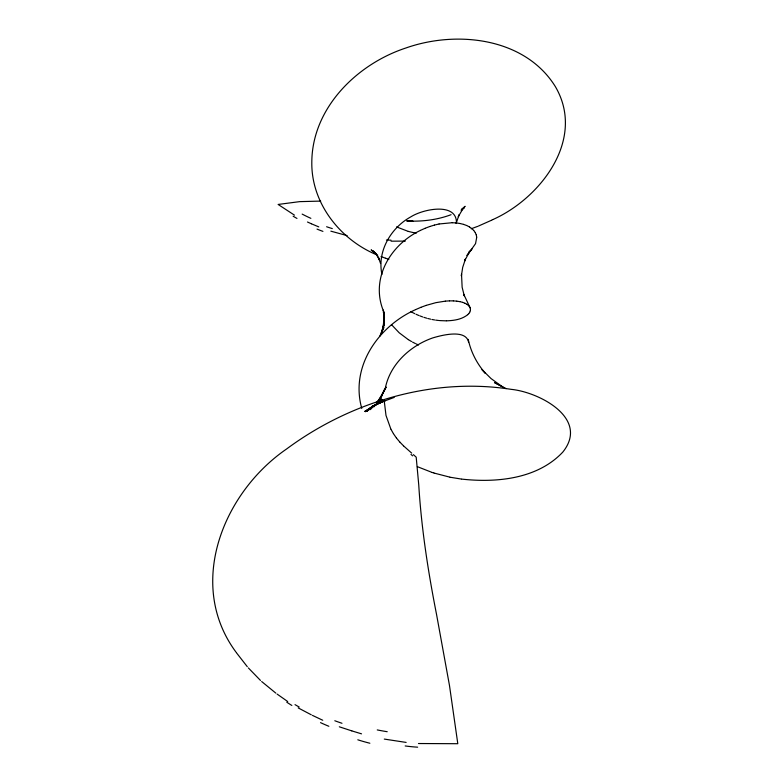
<?xml version="1.0" encoding="UTF-8"?>
<svg xmlns="http://www.w3.org/2000/svg" width="783" height="783" viewBox="0 0 783 783"><rect width="100%" height="100%" fill="white"/><g stroke="black" fill="none" stroke-linecap="round" stroke-linejoin="round"><path stroke-width="1.17" d="M385.06 389.572C389.278 364.917 409.871 345.822 432.833 337.884C442.356 335.046 466.012 328.987 468.625 342.279M470.338 310.606L470.446 309.461M470.28 310.871L469.82 312.055M462.42 208.944L464.339 207.652L461.304 209.678L465.112 206.301L461.207 210.558L463.144 208.347L458.3 216.666L459.024 214.875L456.43 222.617C456.695 202.543 423.818 208.64 410.83 216.852C390.844 227.804 376.946 251.441 381.957 274.402M456.411 222.666L456.117 223.468M382.133 330.436L384.081 324.73L381.575 332.834L384.326 321.392L383.014 329.623L384.326 312.906L384.247 320.922L383.347 310.039L384.473 317.878L383.386 312.074M456.313 222.959L459.973 223.498M384.463 389.445L381.38 396.423L386.136 387.076L378.845 399.878M379.677 336.367L383.856 327.47L381.067 333.196M469.722 312.251L468.939 313.415M376.77 402.961L381.664 396.247L376.417 402.765M472.061 248.925L466.962 255.512L468.86 252.987L464.485 261.15L465.464 258.977L462.684 267.414L461.373 275.9L461.53 274.304L462.136 287.263L464.299 295.905L463.81 294.418L470.143 307.934M468.772 313.621L467.764 314.649M374.039 405.359L370.085 409.675L375.194 404.517M376.907 402.795L381.164 398.488L376.251 403.216M471.014 250.031L475.555 243.621L476.72 237.308M470.935 250.11L470.123 250.883M469.986 251.01L468.625 252.185M467.657 314.737C461.51 319.581 454.052 320.541 446.467 320.844M373.726 405.525L366.669 411.437L382.182 399.702L379.226 401.826M375.292 404.645L365.446 411.701L374.333 405.457L364.751 411.466L379.657 402.423L369.782 408.432M375.233 405.105L370.32 407.826L381.82 401.816L371.759 406.631L385.207 400.642L379.491 402.902L394.192 397.421M492.938 219.543C540.838 198.079 586.105 139.012 555.343 86.58C524.884 37.467 456.528 30.116 405.907 47.988C356.862 64.069 312.074 108.083 311.81 162.228C311.184 203.345 340.517 240.264 377.758 255.229M492.713 219.651L491.558 220.229M420.422 230.408C390.091 244.834 369.596 279.374 384.032 312.427M491.323 220.336L478.462 226.052M420.667 230.28L425.042 228.313M415.499 309.667C378.747 326.11 349.932 366.19 361.756 408.393M415.744 309.559L420.863 307.337M425.247 228.225L429.71 226.532M421.039 307.259L426.118 305.399M477.659 226.375L471.219 228.773M451.086 214.689C437.1 219.935 421.988 221.736 407.111 220.992L413.042 221.207L410.625 221.129M429.877 226.483L434.389 225.093M426.246 305.36L435.886 302.659L445.292 301.152M434.506 225.064L439.028 223.987M439.097 223.977L452.212 222.715M445.361 301.142L449.422 300.868M405.31 241.105L391.06 241.174M449.52 300.868L453.23 300.887M446.085 320.844L439.508 320.58M452.271 222.715L456.215 222.949M320.678 201.094L299.605 201.642L278.131 204.451L294.477 215.159M453.357 300.897L456.704 301.142M418.474 743.527L457.801 743.713L449.491 685.565L436.562 614.528C428.144 571.747 421.42 528.564 418.758 485.01L416.204 457.174L413.385 454.639M406.671 220.875L409.861 221.08M438.637 320.492L435.681 320.12M456.851 301.161L459.807 301.641M461.657 479.098C496.539 482.945 537.481 479.03 562.82 452.075C589.795 418.367 539.164 392.107 511.172 389.347C432.519 377.024 350.089 401.963 286.705 448.904C223.067 492.556 185.963 584.343 235.947 652.053M406.152 742.421L384.296 739.083M461.207 479.039L451.233 477.415M434.614 319.953L431.952 319.464M416.282 233.128L412.68 232.453M460.101 223.527L463.438 224.339M450.812 477.327L449.951 477.15M449.53 477.062L434.369 473.147M459.973 301.67L462.547 302.316M412.514 232.414L408.295 231.396M430.66 319.18L427.831 318.495M347.123 235.605L330.837 231.161M408.168 231.367L396.541 226.904M426.735 318.201L423.867 317.33M361.521 733.837L351.919 730.921M463.585 224.388L466.58 225.475M388.877 259.3L385.442 258.184M351.763 730.872L339.313 726.8M433.978 473.03L433.4 472.844M462.704 302.375L464.877 303.197M433.019 472.717L432.245 472.472M431.864 472.345L417.368 466.668M422.673 316.919L419.854 315.892M385.148 258.077L381.027 256.56M318.789 226.904L311.654 223.899M418.856 315.5L416.037 314.267M418.514 344.98L416.125 343.913M466.746 225.543L469.35 226.874M311.409 223.791L307.484 222.01M322.743 720.252L312.437 715.378M465.033 303.275L466.815 304.215M414.794 313.68L411.995 312.26M415.254 343.483L412.514 342.073M311.301 714.81L298.196 707.91M506.161 388.632L494.582 382.613L503.126 387.272L491.078 378.59L482.025 369.645L485.303 373.227C476.886 363.596 470.847 351.929 468.234 339.372M411.369 311.918L410.664 311.526M411.506 341.525L408.413 339.695M469.516 226.972L471.728 228.519M408.246 339.587L399.203 332.795L391.422 324.563M466.952 304.303L468.332 305.37M287.704 701.529L277.094 694.071M275.812 693.121L261.669 681.533M471.885 228.656L473.666 230.378M375.449 253.486L371.162 249.875L376.457 254.485L373.227 250.912L377.103 255.307M411.692 453.132L403.607 445.928M260.475 680.427L248.368 667.938M468.459 305.487L469.448 306.603M403.529 445.85L399.829 442.062M399.721 441.945L396.443 438.02M247.291 666.695L236.368 652.67M473.813 230.545L475.164 232.443M396.315 437.854L393.477 433.743M469.536 306.74L469.849 307.259M375.4 252.84L379.667 260.289L378.277 256.961L380.577 263.528M393.34 433.518L390.971 429.29M475.281 232.649L476.172 234.665M390.834 429.015L385.999 415.45L384.199 400.544M470.201 308.091L470.436 309.295M476.25 234.91L476.69 237.034M296.963 218.428A120.748 80.336 7.8 0 1 293.145 216.206M310.871 218.34A121.708 76.401 10.2 0 1 302.16 214.102M322.929 231.377A117.029 78.124 6.6 0 1 317.017 229.096M332.305 228.597A116.882 72.427 8.5 0 1 326.599 226.747M391.02 240.175A136.418 90.848 4.4 0 1 386.45 240.009M410.967 454.404A111.685 43.946 43.5 0 1 412.612 455.863M417.652 747.178A136.007 106.987 -5.2 0 1 405.183 745.954M387.223 731.714A175.069 117.352 -2.5 0 1 377.249 729.922M369.87 743.233A175.402 132.278 -6.6 0 1 357.811 739.808M341.985 723.277A196.699 133.962 -3 0 1 334.801 720.751M328.86 726.281A190.592 137.945 -6.5 0 1 320.521 722.64M299.214 707.039A209.218 144.894 -4.3 0 1 295.015 704.631M291.844 705.454A203.629 143.955 -6.1 0 1 286.793 702.214M375.37 404.821L373.98 406.798L375.37 404.88"/></g></svg>
